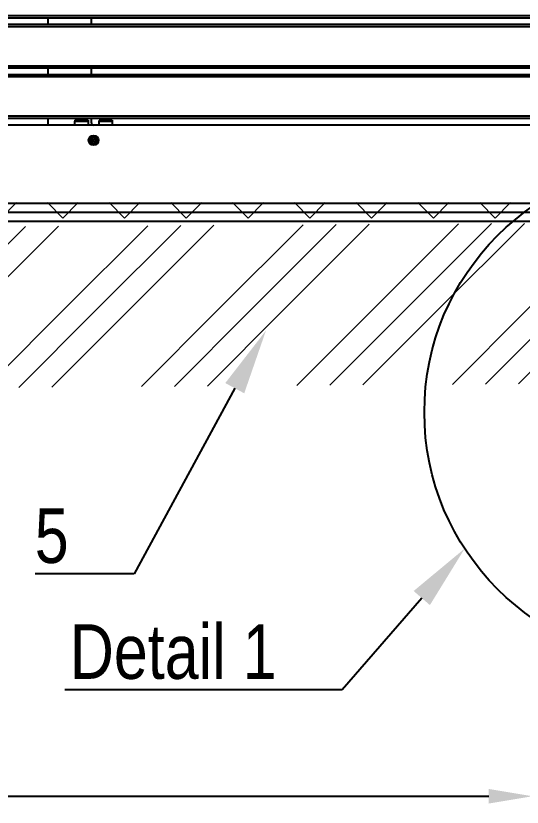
# Model space of a CAD drawing. Header units: millimetres. Extents: x 11004 to 16944, y 3285 to 7490.
# Drawn here: x 14503 to 14967, y 5074 to 5799 of the extents above; entities that cross this region are included whole.
import ezdxf
from ezdxf import colors
from ezdxf.entities.mleader import LeaderData, LeaderLine
from ezdxf.math import Vec2, Vec3

# ---------------------------------------------------------------- set-up
doc = ezdxf.new("R2010")
doc.units = ezdxf.units.MM
doc.header["$LTSCALE"] = 0.3
doc.layers.add('SRAFY', color=251, linetype='Continuous', lineweight=13)
doc.styles.add('SEACAD_Arial', font='arial.ttf', dxfattribs={"width": 0.8})
doc.dimstyles.new('ISO-25', dxfattribs={"dimtxt": 1.6, "dimasz": 2, "dimexe": 0.5, "dimexo": 1.5, "dimtad": 1, "dimdec": 0, "dimtxsty": 'SEACAD_Arial', "dimcen": 2, "dimadec": 0, "dimazin": 0, "dimtfac": 1, "dimtdec": 0, "dimtmove": 0, "dimatfit": 3, "dimfxl": 1, "dimarcsym": 0})

# ---------------------------------------------------------------- blocks, each defined once
blk = doc.blocks.new('*D176')
at = {"color": 0, "lineweight": -2, "transparency": 16777216}
for p, q in [((14976.08, 5210.69), (14976.08, 5073.89)), ((13574.07, 5160.12), (13574.07, 5073.89)), ((13614.07, 5083.89), (14936.08, 5083.89))]:
    blk.add_line(p, q, dxfattribs=at)
at = {"color": 0, "transparency": 16777216}
for points in [[(13614.07, 5090.55), (13614.07, 5077.22), (13574.07, 5083.89)], [(14936.08, 5090.55), (14936.08, 5077.22), (14976.08, 5083.89)]]:
    blk.add_solid(points, dxfattribs=at)
at = {"layer": 'Defpoints', "color": 0, "transparency": 16777216}
for p in [(14976.08, 5240.69), (13574.07, 5190.12), (14976.08, 5083.89)]:
    blk.add_point(p, dxfattribs=at)
at = {"color": 0, "transparency": 16777216, "insert": (14275.07, 5112.72), "char_height": 32, "attachment_point": 5, "style": 'SEACAD_Arial'}
blk.add_mtext('1402', dxfattribs=at)

msp = doc.modelspace()

# ---------------------------------------------------------------- hatches: boundary and pattern name
at = {"layer": 'SRAFY'}
h = msp.add_hatch(dxfattribs=at)
h.set_pattern_fill('TERACO', color=256, scale=20)
h.set_pattern_definition([(45, (6909.12, 295.86), (-28.28427, 28.28427), [20, -20]), (135, (6965.69, 295.86), (-28.28427, -28.28427), [20, -20])])
h.paths.add_polyline_path([(14369.57, 5610.52), (14369.57, 5633.55), (15299.57, 5633.55), (15299.57, 5610.53)])
h = msp.add_hatch(dxfattribs=at)
h.set_pattern_fill('GOST_GROUND', color=256, scale=10)
h.set_pattern_definition([(45, (6909.12, 295.86), (141.4214, -9e-15), [200]), (45, (6939.12, 295.86), (141.4214, -9e-15), [200]), (45, (6969.12, 295.86), (141.4214, -9e-15), [200])])
h.paths.add_polyline_path([(14976.05, 5461.6), (14299.57, 5456.68), (14299.57, 5604.35), (15299.57, 5610.51), (15299.57, 5463.1), (15226.08, 5463.1), (15226.08, 5560.68), (14976.04, 5558.74)])

# ---------------------------------------------------------------- linework, layer by layer
for p, q in [((15167.08, 5798.52), (13383.08, 5798.52)), ((15167.08, 5796.52), (13383.08, 5796.52)), ((15167.08, 5790.52), (13383.08, 5790.52)), ((14532.08, 5796.52), (14532.08, 5790.52)), ((14572.08, 5790.52), (14572.08, 5796.52)), ((15167.08, 5788.52), (13383.08, 5788.52)), ((15167.08, 5752.52), (13383.08, 5752.52)), ((15167.08, 5750.52), (13383.08, 5750.52)), ((14532.08, 5750.52), (14532.08, 5744.52)), ((14572.08, 5744.52), (14572.08, 5750.52)), ((15167.08, 5744.52), (13383.08, 5744.52)), ((15167.08, 5742.52), (13383.08, 5742.52)), ((15167.08, 5706.52), (13383.08, 5706.52)), ((15167.08, 5704.52), (13383.08, 5704.52)), ((14532.08, 5704.52), (14532.08, 5698.52)), ((14557.08, 5703.12), (14557.08, 5702.12)), ((14557.08, 5703.12), (14569.08, 5703.12)), ((14569.08, 5703.12), (14569.08, 5702.12)), ((14572.08, 5700.52), (14572.08, 5704.52)), ((14579.08, 5703.12), (14579.08, 5702.12)), ((14579.08, 5703.12), (14591.08, 5703.12)), ((14591.08, 5703.12), (14591.08, 5702.12)), ((15171.08, 5698.52), (13379.08, 5698.52)), ((14557.08, 5702.12), (14569.08, 5702.12)), ((14557.08, 5698.52), (14557.08, 5702.12)), ((14569.08, 5702.12), (14569.08, 5698.52)), ((14579.08, 5702.12), (14591.08, 5702.12)), ((14579.08, 5698.52), (14579.08, 5702.12)), ((14591.08, 5702.12), (14591.08, 5698.52)), ((14574.08, 5687.4), (14571.58, 5685.96)), ((14571.58, 5685.96), (14571.58, 5683.07)), ((14571.58, 5683.07), (14574.08, 5681.63)), ((14576.58, 5685.96), (14574.08, 5687.4)), ((14574.08, 5681.63), (14576.58, 5683.07)), ((14576.58, 5683.07), (14576.58, 5685.96)), ((15171.08, 5626.52), (13379.08, 5626.52)), ((15171.08, 5618.52), (13379.08, 5618.52)), ((14169.57, 5610.52), (15299.57, 5610.51))]:
    msp.add_line(p, q)
at = {"flags": 128}
for points in [[(14571.58, 5685.96), (14571.58, 5685.96), (14571.58, 5685.96), (14571.58, 5685.96), (14571.58, 5685.96), (14571.58, 5685.96), (14571.58, 5685.96), (14571.58, 5685.96), (14571.58, 5685.96)], [(14571.58, 5683.07), (14571.58, 5683.07), (14571.58, 5683.07), (14571.58, 5683.07), (14571.58, 5683.07), (14571.58, 5683.07), (14571.58, 5683.07), (14571.58, 5683.07), (14571.58, 5683.07)], [(14574.08, 5687.4), (14574.08, 5687.4), (14574.08, 5687.4), (14574.08, 5687.4), (14574.08, 5687.4), (14574.08, 5687.4), (14574.08, 5687.4), (14574.08, 5687.4), (14574.08, 5687.4)], [(14574.08, 5681.63), (14574.08, 5681.63), (14574.08, 5681.63), (14574.08, 5681.63), (14574.08, 5681.63), (14574.08, 5681.63), (14574.08, 5681.63), (14574.08, 5681.63), (14574.08, 5681.63)], [(14576.58, 5685.96), (14576.58, 5685.96), (14576.58, 5685.96), (14576.58, 5685.96), (14576.58, 5685.96), (14576.58, 5685.96), (14576.58, 5685.96), (14576.58, 5685.96), (14576.58, 5685.96)], [(14576.58, 5683.07), (14576.58, 5683.07), (14576.58, 5683.07), (14576.58, 5683.07), (14576.58, 5683.07), (14576.58, 5683.07), (14576.58, 5683.07), (14576.58, 5683.07), (14576.58, 5683.07)]]:
    msp.add_lwpolyline(points, dxfattribs=at)
for centre, radius in [((14574.08, 5684.52), 4.5), ((14574.08, 5684.52), 3.25), ((14574.08, 5684.52), 3.1), ((14574.08, 5684.52), 3.03), ((14574.08, 5684.52), 0.894), ((15106.04, 5435.45), 229.01)]:
    msp.add_circle(centre, radius)
msp.add_arc((14574.08, 5700.52), 2, 180, 270)

# ---------------------------------------------------------------- dimensions: what is measured, and where the dimension line sits
dim = msp.add_linear_dim(base=(14976.08, 5083.89), p1=(13574.07, 5190.12), p2=(14976.08, 5240.69), dimstyle='ISO-25', override={"dimscale": 0, "dimtix": 0, "dimtofl": 1, "dimtmove": 0, "dimatfit": 3})
dim.commit()
dim.dimension.update_dxf_attribs({"geometry": '*D176', "text_midpoint": (14275.07, 5112.72)})

# ---------------------------------------------------------------- leaders
ml = msp.add_multileader_mtext('Standard')
ml.set_content('5', color=256, style='SEACAD_Arial')
ml.set_leader_properties()
ml.build(insert=Vec2(0, 0))
ml.multileader.update_dxf_attribs({"text_right_attachment_type": 6, "dogleg_length": 2, "arrow_head_size": 60, "scale": 20})
ctx = ml.context
ctx.base_point, ctx.scale, ctx.char_height, ctx.arrow_head_size, ctx.landing_gap_size, ctx.plane_origin = Vec3(14504.76, 5322.08), 20, 50, 60, 20, Vec3(14731.97, 5510.32)
ctx.right_attachment, ctx.text_align_type = 6, 2
notes = []
notes.append((ctx, [(0, (1, 1, 0), (14611.28, 5287.51), (-1, 0), 40, [(0, [(14731.97, 5510.32)], 0, [])])]))
ctx.mtext.insert, ctx.mtext.alignment, ctx.mtext.flow_direction = Vec3(14551.28, 5347.51), 3, 5
ml = msp.add_multileader_mtext('Standard')
ml.set_content('Detail 1', color=256, style='SEACAD_Arial')
ml.set_leader_properties(lineweight=-3)
ml.build(insert=Vec2(0, 0))
ml.multileader.update_dxf_attribs({"text_right_attachment_type": 6, "dogleg_length": 2, "arrow_head_size": 60, "scale": 20})
ctx = ml.context
ctx.base_point, ctx.scale, ctx.char_height, ctx.arrow_head_size, ctx.landing_gap_size, ctx.plane_origin = Vec3(14546.87, 5215.96), 20, 50, 60, 20, Vec3(16582.14, 5637.16)
ctx.right_attachment, ctx.text_align_type = 6, 2
notes.append((ctx, [(1, (1, 1, 0), (14801.77, 5181.37), (-1, 0), 40, [(0, [(14914, 5310.69)], 0, [])])]))
ctx.mtext.insert, ctx.mtext.alignment, ctx.mtext.flow_direction = Vec3(14741.77, 5241.37), 3, 5
for ctx, leaders in notes:
    for number, flags, end, landing, length, lines in leaders:
        leader = LeaderData()
        leader.index, (leader.has_last_leader_line, leader.has_dogleg_vector, leader.attachment_direction) = number, flags
        leader.last_leader_point, leader.dogleg_vector, leader.dogleg_length = Vec3(end), Vec3(landing), length
        for number, points, colour, breaks in lines:
            line = LeaderLine()
            line.index, line.vertices, line.color, line.breaks = number, Vec3.list(points), colors.encode_raw_color(colour), breaks
            leader.lines.append(line)
        ctx.leaders.append(leader)

doc.saveas('drawing.dxf')
